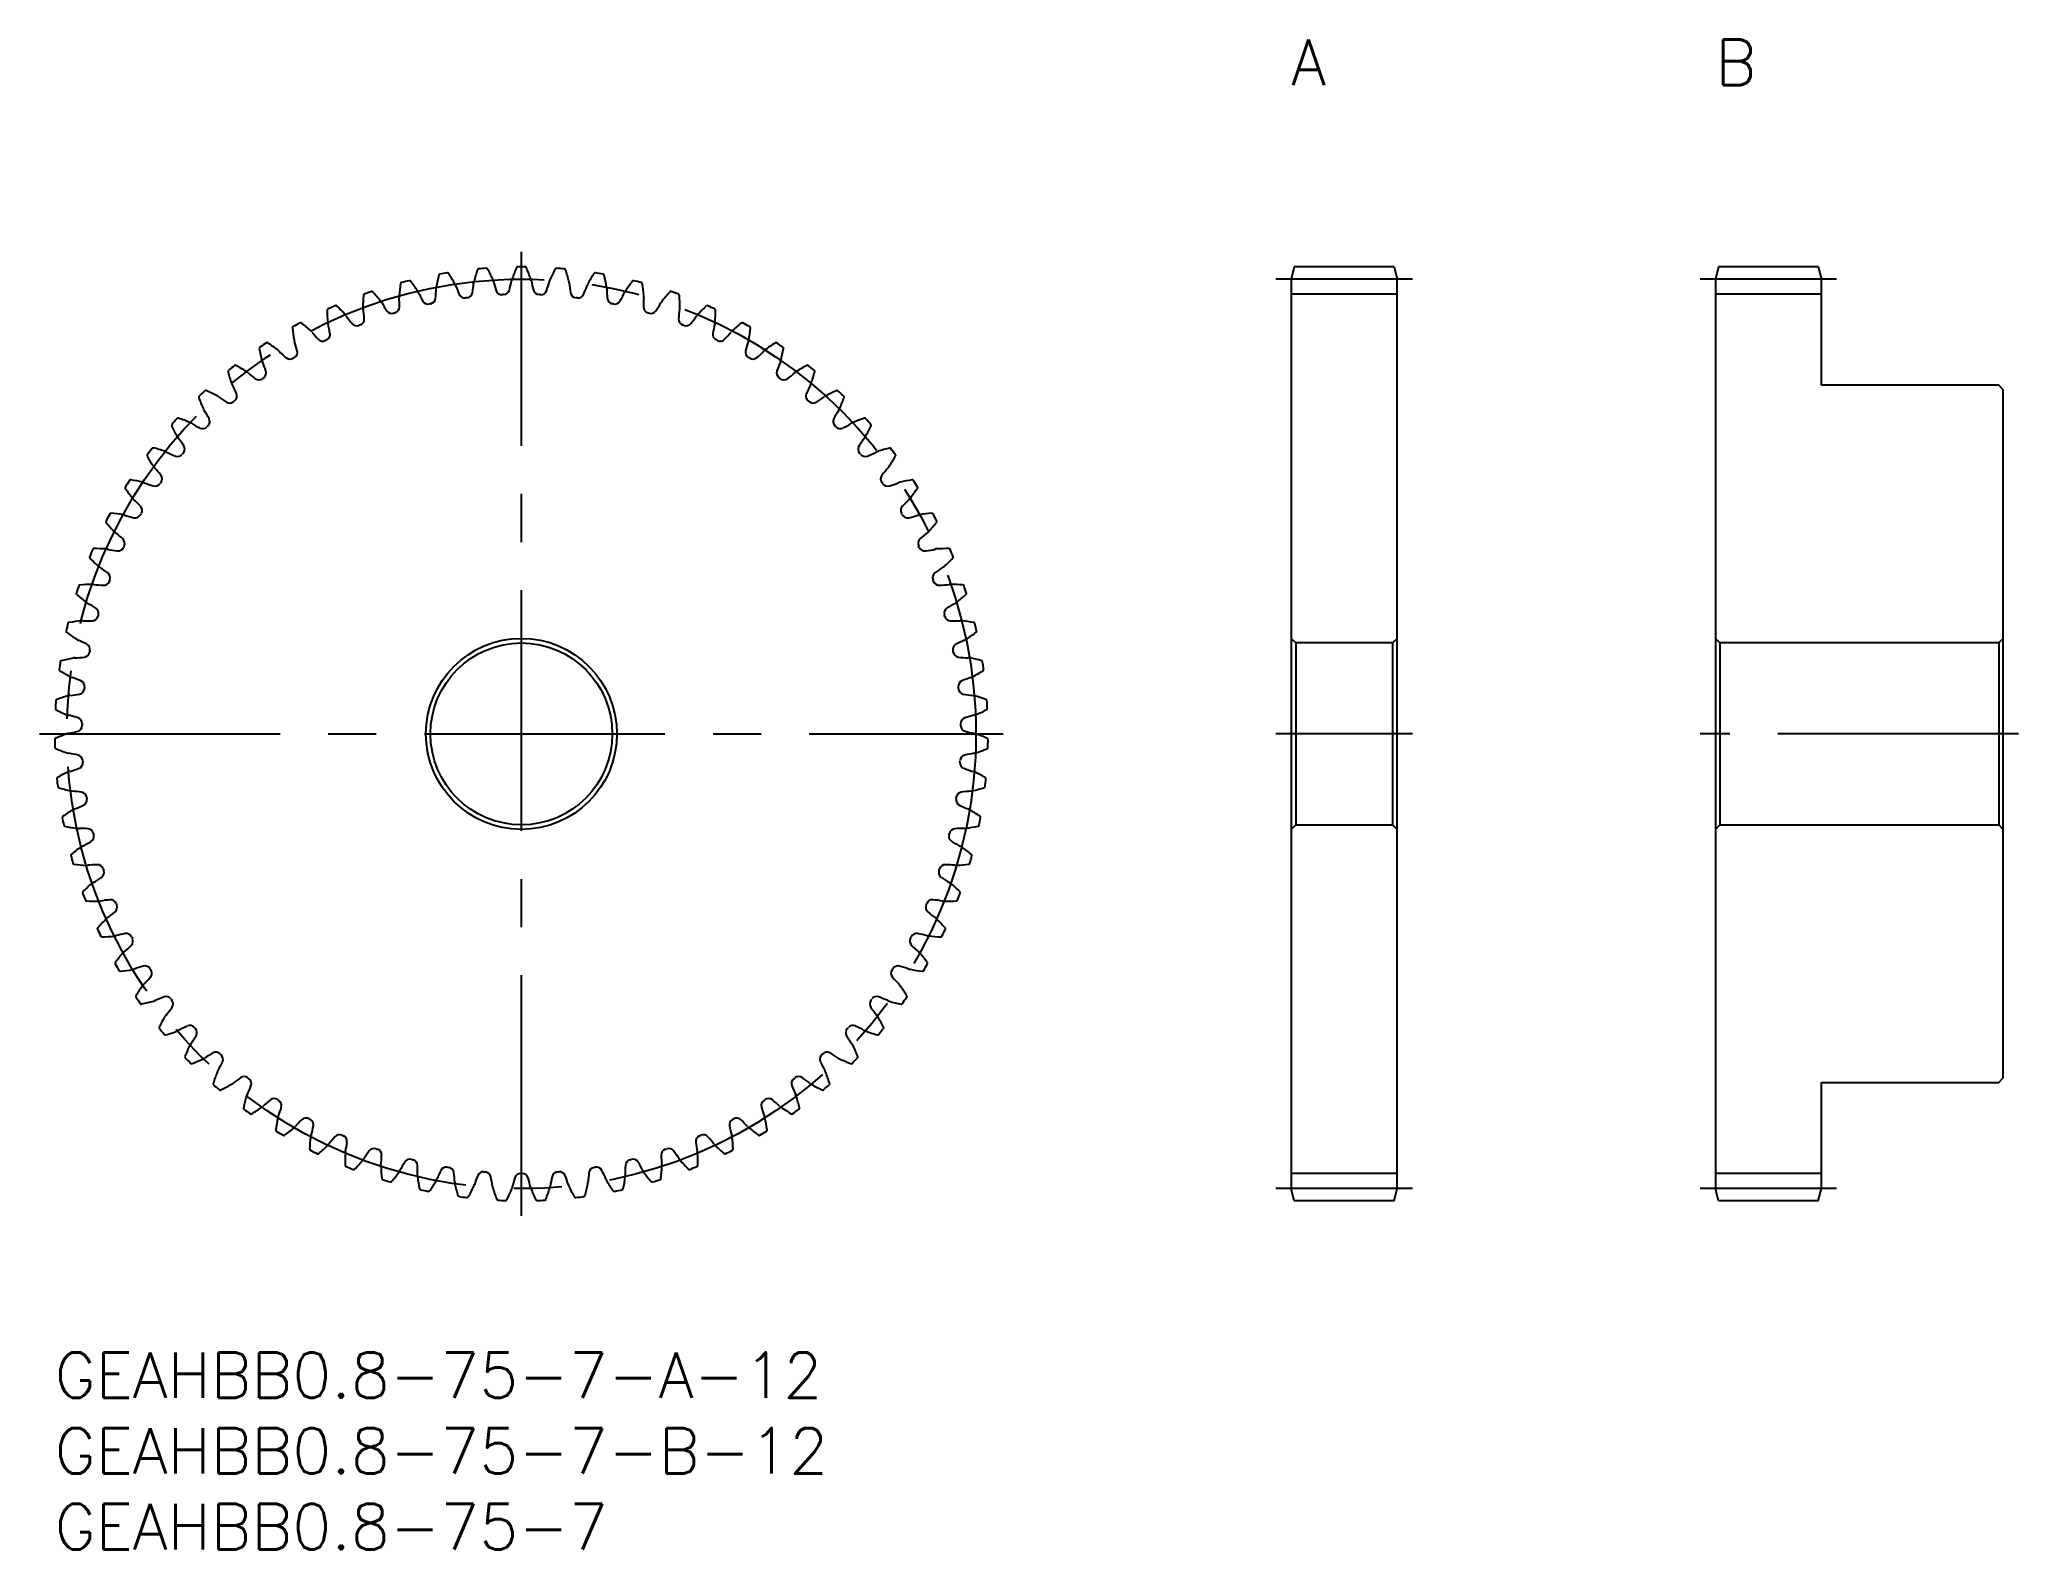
# Model space of a CAD drawing. Extents: x -1 to 130, y -13 to 87.
import ezdxf

# ---------------------------------------------------------------- set-up
doc = ezdxf.new("R2010")
doc.units = 0
doc.header["$LTSCALE"] = 0.5
doc.linetypes.add('CENTER', pattern=[50.8, 31.75, -6.35, 6.35, -6.35])
for name, color, linetype in [('MSM_CENTER', 1, 'CENTER'), ('MSM_CONTINUOUS', 7, 'CONTINUOUS'), ('MSM_PART_NUMBER', 7, 'CONTINUOUS')]:
    doc.layers.add(name, color=color, linetype=linetype)
doc.styles.get("Standard").update_dxf_attribs({"font": 'txt.shx', "height": 3, "bigfont": 'bigfont.shx'})

# ---------------------------------------------------------------- blocks, each defined once
blk = doc.blocks.new('*U2')
at = {"layer": 'MSM_PART_NUMBER'}
blk.add_text('GEAHBB0.8-75-7-A-12', height=3, dxfattribs=at).set_placement((0, -3))
blk = doc.blocks.new('*U3')
at = {"layer": 'MSM_PART_NUMBER'}
blk.add_text('GEAHBB0.8-75-7-B-12', height=3, dxfattribs=at).set_placement((0, -8))
blk = doc.blocks.new('*U4')
at = {"layer": 'MSM_PART_NUMBER'}
blk.add_text('GEAHBB0.8-75-7', height=3, dxfattribs=at).set_placement((0, -13))
blk = doc.blocks.new('*U5')
at = {"layer": 'MSM_PART_NUMBER'}
blk.add_text('A', height=3, dxfattribs=at).set_placement((81.6, 83.6))
blk = doc.blocks.new('*U6')
at = {"layer": 'MSM_PART_NUMBER'}
blk.add_text('B', height=3, dxfattribs=at).set_placement((109.6, 83.6))

msp = doc.modelspace()

# ---------------------------------------------------------------- linework, layer by layer
at = {"layer": 'MSM_CENTER'}
for p, q in [((30.8, 9), (30.8, 72.6)), ((89.6, 70.8), (80.6, 70.8)), ((117.6, 70.8), (108.6, 70.8)), ((-1, 40.8), (62.6, 40.8)), ((89.6, 40.8), (80.6, 40.8)), ((129.6, 40.8), (108.6, 40.8)), ((89.6, 10.8), (80.6, 10.8)), ((117.6, 10.8), (108.6, 10.8))]:
    msp.add_line(p, q, dxfattribs=at)
msp.add_circle((30.8, 40.8), 30, dxfattribs=at)
at = {"layer": 'MSM_CONTINUOUS'}
for p, q in [((81.81, 71.6), (81.6, 70.8)), ((81.6, 70.8), (81.6, 10.8)), ((88.39, 71.6), (81.81, 71.6)), ((88.39, 71.6), (88.6, 70.8)), ((88.6, 10.8), (88.6, 70.8)), ((109.81, 71.6), (109.6, 70.8)), ((109.6, 70.8), (109.6, 10.8)), ((116.39, 71.6), (109.81, 71.6)), ((116.39, 71.6), (116.6, 70.8)), ((116.6, 63.8), (116.6, 70.8)), ((88.6, 69.8), (81.6, 69.8)), ((116.6, 69.8), (109.6, 69.8)), ((128.3, 63.8), (116.6, 63.8)), ((128.6, 63.5), (128.3, 63.8)), ((128.6, 18.1), (128.6, 63.5)), ((81.6, 47.1), (81.9, 46.8)), ((88.3, 46.8), (88.6, 47.1)), ((109.6, 47.1), (109.9, 46.8)), ((128.3, 46.8), (128.6, 47.1)), ((81.9, 46.8), (81.9, 34.8)), ((88.3, 46.8), (81.9, 46.8)), ((88.3, 46.8), (88.3, 34.8)), ((109.9, 46.8), (109.9, 34.8)), ((128.3, 46.8), (109.9, 46.8)), ((128.3, 46.8), (128.3, 34.8)), ((81.9, 34.8), (81.6, 34.5)), ((81.9, 34.8), (88.3, 34.8)), ((88.6, 34.5), (88.3, 34.8)), ((109.9, 34.8), (109.6, 34.5)), ((109.9, 34.8), (128.3, 34.8)), ((128.6, 34.5), (128.3, 34.8)), ((116.6, 10.8), (116.6, 17.8)), ((116.6, 17.8), (128.3, 17.8)), ((128.3, 17.8), (128.6, 18.1)), ((88.6, 11.8), (81.6, 11.8)), ((116.6, 11.8), (109.6, 11.8)), ((81.81, 10), (81.6, 10.8)), ((88.39, 10), (88.6, 10.8)), ((109.81, 10), (109.6, 10.8)), ((116.39, 10), (116.6, 10.8)), ((88.39, 10), (81.81, 10)), ((116.39, 10), (109.81, 10))]:
    msp.add_line(p, q, dxfattribs=at)
for radius in [6.3, 6]:
    msp.add_circle((30.8, 40.8), radius, dxfattribs=at)
for centre, radius, start, end in [((22.91, 70.49), 0.08, 104.8847, 170.6285), ((30.8, 40.8), 30.8, 103.9153, 104.8847), ((23.41, 70.62), 0.08, 38.1716, 103.9154), ((16.1, 64.87), 9.38, 33.2, 38.1715), ((34.43, 68.77), 9.37, 165.8285, 170.8), ((25.42, 71.05), 0.08, 100.0847, 165.8285), ((30.8, 40.8), 30.8, 99.1153, 100.0847), ((25.93, 71.13), 0.08, 33.3714, 99.1154), ((18.17, 66.02), 9.37, 28.4, 33.3715), ((20.18, 71.23), 7.5, 349.8239, 354.6947), ((28.31, 70.48), 0.664, 166, 174.7635), ((36.76, 68.37), 9.37, 161.0285, 166), ((27.97, 71.39), 0.08, 95.2847, 161.0285), ((30.8, 40.8), 30.8, 94.3153, 95.2847), ((28.49, 71.43), 0.08, 28.5716, 94.3154), ((20.33, 66.99), 9.38, 23.6, 28.5715), ((28.31, 70.48), 0.664, 14.8365, 23.6), ((36.2, 72.57), 7.5, 194.9053, 199.7761), ((22.76, 72.01), 7.5, 345.0239, 349.8947), ((30.8, 70.58), 0.664, 161.2, 169.9635), ((39.05, 67.77), 9.37, 156.2285, 161.2), ((30.54, 71.52), 0.08, 90.4847, 156.2285), ((30.8, 40.8), 30.8, 89.5153, 90.4847), ((31.06, 71.52), 0.08, 23.7716, 89.5153), ((22.55, 67.77), 9.37, 18.8, 23.7715), ((30.8, 70.58), 0.664, 10.0365, 18.8), ((38.84, 72.01), 7.5, 190.1053, 194.9761), ((25.4, 72.57), 7.5, 340.2239, 345.0947), ((33.29, 70.48), 0.664, 156.4, 165.1635), ((41.27, 66.99), 9.37, 151.4285, 156.4), ((33.11, 71.43), 0.08, 85.6847, 151.4285), ((30.8, 40.8), 30.8, 84.7153, 85.6847), ((33.63, 71.39), 0.08, 18.9714, 84.7154), ((24.84, 68.37), 9.38, 14, 18.9715), ((33.29, 70.48), 0.664, 5.2365, 14), ((41.42, 71.23), 7.5, 185.3053, 190.1761), ((43.43, 66.02), 9.38, 146.6285, 151.6), ((35.67, 71.13), 0.08, 80.8847, 146.6285), ((30.8, 40.8), 30.8, 79.9153, 80.8847), ((36.18, 71.05), 0.08, 14.1714, 79.9154), ((27.17, 68.77), 9.37, 9.2, 14.1715), ((45.5, 64.87), 9.37, 141.8285, 146.8), ((38.19, 70.62), 0.08, 76.0847, 141.8285), ((30.8, 40.8), 30.8, 75.1153, 76.0847), ((38.69, 70.49), 0.08, 9.3715, 75.1154), ((29.72, 68.98), 9.38, 175.4285, 180.4), ((20.45, 69.72), 0.08, 109.6847, 175.4285), ((30.8, 40.8), 30.8, 108.7153, 109.6847), ((20.94, 69.9), 0.08, 42.9716, 108.7153), ((14.14, 63.56), 9.37, 38, 42.9715), ((21.01, 68.92), 0.664, 29.2365, 38), ((28.13, 72.92), 7.5, 209.3053, 214.1761), ((32.08, 68.98), 9.38, 170.6285, 175.6), ((23.39, 69.64), 0.664, 175.6, 184.3635), ((15.25, 69.03), 7.5, 359.4239, 4.2947), ((23.39, 69.64), 0.664, 24.4365, 33.2), ((30.82, 73.03), 7.5, 204.5053, 209.3761), ((24.64, 69.55), 0.4, 209.3761, 282.103), ((24.74, 69.57), 0.4, 281.897, 354.6239), ((17.67, 70.23), 7.5, 354.6239, 359.4947), ((25.83, 70.16), 0.664, 170.8, 179.5635), ((25.83, 70.16), 0.664, 19.6365, 28.4), ((33.52, 72.91), 7.5, 199.7053, 204.5761), ((27.06, 69.96), 0.4, 204.5761, 277.303), ((30.8, 40.8), 29, 97.097, 97.303), ((27.17, 69.97), 0.4, 277.097, 349.8239), ((29.52, 70.17), 0.4, 199.7761, 272.503), ((30.8, 40.8), 29, 92.297, 92.503), ((29.62, 70.18), 0.4, 272.297, 345.0239), ((31.98, 70.18), 0.4, 194.9761, 267.7029), ((30.8, 40.8), 29, 87.497, 87.703), ((32.08, 70.17), 0.4, 267.497, 340.2239), ((34.43, 69.97), 0.4, 190.1761, 262.903), ((30.8, 40.8), 29, 82.697, 82.903), ((34.54, 69.96), 0.4, 262.697, 335.4239), ((28.08, 72.91), 7.5, 335.4239, 340.2947), ((35.77, 70.16), 0.664, 151.6, 160.3635), ((35.77, 70.16), 0.664, 0.4365, 9.2), ((43.93, 70.23), 7.5, 180.5053, 185.3761), ((36.86, 69.57), 0.4, 185.3761, 258.103), ((36.96, 69.55), 0.4, 257.897, 330.6239), ((30.78, 73.03), 7.5, 330.6239, 335.4947), ((38.21, 69.64), 0.664, 146.8, 155.5635), ((29.52, 68.98), 9.38, 4.4, 9.3715), ((46.35, 69.03), 7.5, 175.7053, 180.5761), ((38.21, 69.64), 0.664, 355.6365, 4.4), ((33.47, 72.92), 7.5, 325.8239, 330.6947), ((40.59, 68.92), 0.664, 142, 150.7635), ((47.46, 63.56), 9.37, 137.0285, 142), ((40.66, 69.9), 0.08, 71.2847, 137.0285), ((30.8, 40.8), 30.8, 70.3153, 71.2847), ((41.15, 69.72), 0.08, 4.5714, 70.3154), ((31.88, 68.98), 9.38, 359.6, 4.5715), ((30.8, 40.8), 30.8, 118.3153, 119.2847), ((16.23, 67.84), 0.08, 52.5715, 118.3153), ((18.07, 68.76), 0.08, 114.4847, 180.2285), ((27.36, 68.79), 9.38, 180.2285, 185.2), ((30.8, 40.8), 30.8, 113.5153, 114.4847), ((18.69, 68), 0.664, 185.2, 193.9635), ((18.54, 68.97), 0.08, 47.7715, 113.5153), ((12.3, 62.09), 9.38, 42.8, 47.7715), ((18.69, 68), 0.664, 34.0365, 42.8), ((25.45, 72.58), 7.5, 214.1053, 218.9761), ((20.03, 68.15), 0.4, 291.497, 4.2239), ((21.01, 68.92), 0.664, 180.4, 189.1635), ((12.95, 67.63), 7.5, 4.2239, 9.0947), ((22.25, 68.93), 0.4, 214.1761, 286.903), ((30.8, 40.8), 29, 106.697, 106.903), ((22.35, 68.96), 0.4, 286.697, 359.4239), ((30.8, 40.8), 29, 101.897, 102.103), ((30.8, 40.8), 29, 77.897, 78.103), ((39.25, 68.96), 0.4, 180.5761, 253.303), ((30.8, 40.8), 29, 73.097, 73.303), ((39.35, 68.93), 0.4, 253.097, 325.8239), ((48.65, 67.63), 7.5, 170.9053, 175.7761), ((41.57, 68.15), 0.4, 175.7761, 248.5029), ((40.59, 68.92), 0.664, 350.8365, 359.6), ((36.15, 72.58), 7.5, 321.0239, 325.8947), ((42.91, 68), 0.664, 137.2, 145.9635), ((49.3, 62.09), 9.37, 132.2285, 137.2), ((43.06, 68.97), 0.08, 66.4847, 132.2285), ((30.8, 40.8), 30.8, 65.5153, 66.4847), ((42.91, 68), 0.664, 346.0365, 354.8), ((43.53, 68.76), 0.08, 359.7714, 65.5154), ((34.24, 68.79), 9.38, 354.8, 359.7715), ((45.37, 67.84), 0.08, 61.6847, 127.4285), ((30.8, 40.8), 30.8, 60.7153, 61.6847), ((14.02, 66.53), 0.08, 57.3716, 123.1153), ((15.77, 67.59), 0.08, 119.2847, 185.0285), ((25.03, 68.41), 9.37, 185.0285, 190), ((16.45, 66.9), 0.664, 190, 198.7635), ((8.72, 64.28), 7.5, 13.8239, 18.6947), ((10.58, 60.46), 9.38, 47.6, 52.5715), ((16.45, 66.9), 0.664, 38.8365, 47.6), ((22.81, 72.02), 7.5, 218.9053, 223.7761), ((17.68, 67.11), 0.4, 223.7761, 296.503), ((30.8, 40.8), 29, 116.297, 116.503), ((17.78, 67.16), 0.4, 296.297, 9.0239), ((10.76, 66.04), 7.5, 9.0239, 13.8947), ((19.93, 68.12), 0.4, 218.9761, 291.703), ((30.8, 40.8), 29, 111.497, 111.703), ((30.8, 40.8), 29, 68.297, 68.503), ((41.67, 68.12), 0.4, 248.297, 321.0239), ((43.82, 67.16), 0.4, 170.9761, 243.703), ((50.84, 66.04), 7.5, 166.1053, 170.9761), ((30.8, 40.8), 29, 63.497, 63.703), ((43.92, 67.11), 0.4, 243.497, 316.2239), ((38.79, 72.02), 7.5, 316.2239, 321.0947), ((45.15, 66.9), 0.664, 132.4, 141.1635), ((51.02, 60.46), 9.37, 127.4285, 132.4), ((52.88, 64.28), 7.5, 161.3053, 166.1761), ((45.15, 66.9), 0.664, 341.2365, 350), ((36.57, 68.41), 9.38, 350, 354.9715), ((45.83, 67.59), 0.08, 354.9714, 60.7154), ((47.58, 66.53), 0.08, 56.8847, 122.6285), ((13.58, 66.24), 0.08, 124.0847, 189.8285), ((22.74, 67.83), 9.38, 189.8285, 194.8), ((30.8, 40.8), 30.8, 123.1153, 124.0847), ((14.32, 65.6), 0.664, 194.8, 203.5635), ((6.83, 62.35), 7.5, 18.6239, 23.4947), ((9.01, 58.7), 9.37, 52.4, 57.3715), ((14.32, 65.6), 0.664, 43.6365, 52.4), ((20.22, 71.24), 7.5, 223.7053, 228.5761), ((15.52, 65.92), 0.4, 228.5761, 301.303), ((30.8, 40.8), 29, 121.097, 121.303), ((15.62, 65.98), 0.4, 301.097, 13.8239), ((45.98, 65.98), 0.4, 166.1761, 238.903), ((30.8, 40.8), 29, 58.697, 58.903), ((46.08, 65.92), 0.4, 238.697, 311.4239), ((41.38, 71.24), 7.5, 311.4239, 316.2947), ((47.28, 65.6), 0.664, 127.6, 136.3635), ((52.59, 58.7), 9.37, 122.6285, 127.6), ((30.8, 40.8), 30.8, 55.9153, 56.8847), ((54.77, 62.35), 7.5, 156.5053, 161.3761), ((47.28, 65.6), 0.664, 336.4365, 345.2), ((38.86, 67.83), 9.37, 345.2, 350.1715), ((48.02, 66.24), 0.08, 350.1714, 55.9154), ((11.52, 64.71), 0.08, 128.8847, 194.6285), ((20.51, 67.06), 9.38, 194.6285, 199.6), ((30.8, 40.8), 30.8, 127.9153, 128.8847), ((11.92, 65.04), 0.08, 62.1716, 127.9153), ((7.58, 56.82), 9.37, 57.2, 62.1715), ((12.3, 64.14), 0.664, 48.4365, 57.2), ((17.71, 70.25), 7.5, 228.5053, 233.3761), ((13.48, 64.55), 0.4, 233.3761, 306.103), ((30.8, 40.8), 29, 125.897, 126.103), ((13.56, 64.62), 0.4, 305.897, 18.6239), ((48.04, 64.62), 0.4, 161.3761, 234.103), ((30.8, 40.8), 29, 53.897, 54.103), ((48.12, 64.55), 0.4, 233.897, 306.6239), ((43.89, 70.25), 7.5, 306.6239, 311.4947), ((49.3, 64.14), 0.664, 122.8, 131.5635), ((54.02, 56.82), 9.37, 117.8285, 122.8), ((49.68, 65.04), 0.08, 52.0847, 117.8285), ((30.8, 40.8), 30.8, 51.1153, 52.0847), ((41.09, 67.06), 9.37, 340.4, 345.3715), ((50.08, 64.71), 0.08, 345.3714, 51.1154), ((9.58, 63.02), 0.08, 133.6847, 199.4285), ((18.35, 66.11), 9.38, 199.4285, 204.4), ((30.8, 40.8), 30.8, 132.7153, 133.6847), ((9.96, 63.37), 0.08, 66.9716, 132.7153), ((6.32, 54.82), 9.38, 62, 66.9715), ((10.41, 62.51), 0.664, 53.2365, 62), ((15.29, 69.05), 7.5, 233.3053, 238.1761), ((11.55, 63.02), 0.4, 238.1761, 310.903), ((12.3, 64.14), 0.664, 199.6, 208.3635), ((5.11, 60.27), 7.5, 23.4239, 28.2947), ((30.8, 40.8), 29, 130.697, 130.903), ((11.63, 63.09), 0.4, 310.697, 23.4239), ((49.97, 63.09), 0.4, 156.5761, 229.303), ((56.49, 60.27), 7.5, 151.7053, 156.5761), ((30.8, 40.8), 29, 49.097, 49.303), ((50.05, 63.02), 0.4, 229.097, 301.8239), ((49.3, 64.14), 0.664, 331.6365, 340.4), ((46.31, 69.05), 7.5, 301.8239, 306.6947), ((51.19, 62.51), 0.664, 118, 126.7635), ((55.28, 54.82), 9.37, 113.0285, 118), ((51.64, 63.37), 0.08, 47.2847, 113.0285), ((30.8, 40.8), 30.8, 46.3153, 47.2847), ((43.25, 66.11), 9.38, 335.6, 340.5715), ((52.02, 63.02), 0.08, 340.5715, 46.3154), ((30.8, 40.8), 30.8, 137.5153, 138.4847), ((8.15, 61.55), 0.08, 71.7715, 137.5153), ((5.24, 52.72), 9.37, 66.8, 71.7715), ((10.41, 62.51), 0.664, 204.4, 213.1635), ((3.58, 58.05), 7.5, 28.2239, 33.0947), ((9.83, 61.41), 0.4, 315.497, 28.2239), ((51.77, 61.41), 0.4, 151.7761, 224.5029), ((58.02, 58.05), 7.5, 146.9053, 151.7761), ((51.19, 62.51), 0.664, 326.8365, 335.6), ((56.36, 52.72), 9.37, 108.2285, 113.2), ((53.45, 61.55), 0.08, 42.4847, 108.2285), ((30.8, 40.8), 30.8, 41.5153, 42.4847), ((7.8, 61.16), 0.08, 138.4847, 204.2285), ((16.27, 64.98), 9.38, 204.2285, 209.2), ((8.67, 60.73), 0.664, 209.2, 217.9635), ((2.23, 55.71), 7.5, 33.0239, 37.8947), ((8.67, 60.73), 0.664, 58.0365, 66.8), ((12.98, 67.66), 7.5, 238.1053, 242.9761), ((9.76, 61.33), 0.4, 242.9761, 315.703), ((30.8, 40.8), 29, 135.497, 135.703), ((30.8, 40.8), 29, 44.297, 44.503), ((51.84, 61.33), 0.4, 224.297, 297.0239), ((48.62, 67.66), 7.5, 297.0239, 301.8947), ((52.93, 60.73), 0.664, 113.2, 121.9635), ((59.37, 55.71), 7.5, 142.1053, 146.9761), ((52.93, 60.73), 0.664, 322.0365, 330.8), ((45.33, 64.98), 9.37, 330.8, 335.7715), ((53.8, 61.16), 0.08, 335.7715, 41.5154), ((6.17, 59.17), 0.08, 143.2847, 209.0285), ((14.3, 63.68), 9.38, 209.0285, 214), ((30.8, 40.8), 30.8, 142.3153, 143.2847), ((6.49, 59.58), 0.08, 76.5716, 142.3153), ((4.33, 50.54), 9.38, 71.6, 76.5715), ((7.08, 58.8), 0.664, 62.8365, 71.6), ((10.8, 66.07), 7.5, 242.9053, 247.7761), ((8.11, 59.5), 0.4, 247.7761, 320.503), ((30.8, 40.8), 29, 140.297, 140.503), ((8.18, 59.58), 0.4, 320.297, 33.0239), ((53.42, 59.58), 0.4, 146.9761, 219.7029), ((30.8, 40.8), 29, 39.497, 39.703), ((53.49, 59.5), 0.4, 219.497, 292.2239), ((50.8, 66.07), 7.5, 292.2239, 297.0947), ((54.52, 58.8), 0.664, 108.4, 117.1635), ((57.27, 50.54), 9.37, 103.4285, 108.4), ((47.3, 63.68), 9.37, 326, 330.9715), ((55.11, 59.58), 0.08, 37.6847, 103.4285), ((30.8, 40.8), 30.8, 36.7153, 37.6847), ((55.43, 59.17), 0.08, 330.9714, 36.7154), ((30.8, 40.8), 30.8, 147.1153, 148.0847), ((5, 57.48), 0.08, 81.3716, 147.1153), ((3.61, 48.29), 9.37, 76.4, 81.3715), ((7.08, 58.8), 0.664, 214, 222.7635), ((1.08, 53.27), 7.5, 37.8239, 42.6947), ((6.69, 57.62), 0.4, 325.097, 37.8239), ((54.91, 57.62), 0.4, 142.1761, 214.903), ((60.52, 53.27), 7.5, 137.3053, 142.1761), ((54.52, 58.8), 0.664, 317.2365, 326), ((57.99, 48.29), 9.37, 98.6285, 103.6), ((56.6, 57.48), 0.08, 32.8847, 98.6285), ((30.8, 40.8), 30.8, 31.9153, 32.8847), ((4.72, 57.04), 0.08, 148.0847, 213.8285), ((12.45, 62.22), 9.38, 213.8285, 218.8), ((5.66, 56.76), 0.664, 218.8, 227.5635), ((0.14, 50.74), 7.5, 42.6239, 47.4947), ((5.66, 56.76), 0.664, 67.6365, 76.4), ((8.75, 64.31), 7.5, 247.7053, 252.5761), ((6.63, 57.54), 0.4, 252.5761, 325.303), ((30.8, 40.8), 29, 145.097, 145.303), ((30.8, 40.8), 29, 34.697, 34.903), ((54.97, 57.54), 0.4, 214.697, 287.4239), ((52.85, 64.31), 7.5, 287.4239, 292.2947), ((55.94, 56.76), 0.664, 103.6, 112.3635), ((61.46, 50.74), 7.5, 132.5053, 137.3761), ((55.94, 56.76), 0.664, 312.4365, 321.2), ((49.15, 62.22), 9.37, 321.2, 326.1715), ((56.88, 57.04), 0.08, 326.1714, 31.9154), ((30.8, 40.8), 30.8, 151.9153, 152.8847), ((3.7, 55.26), 0.08, 86.1715, 151.9153), ((3.08, 45.99), 9.38, 81.2, 86.1715), ((4.41, 54.6), 0.664, 72.4365, 81.2), ((6.86, 62.38), 7.5, 252.5053, 257.3761), ((5.31, 55.45), 0.4, 257.3761, 330.103), ((5.37, 55.55), 0.4, 329.897, 42.6239), ((30.8, 40.8), 29, 149.897, 150.103), ((56.23, 55.55), 0.4, 137.3761, 210.1029), ((30.8, 40.8), 29, 29.897, 30.103), ((56.29, 55.45), 0.4, 209.897, 282.6239), ((54.74, 62.38), 7.5, 282.6239, 287.4947), ((57.19, 54.6), 0.664, 98.8, 107.5635), ((58.52, 45.99), 9.38, 93.8285, 98.8), ((57.9, 55.26), 0.08, 28.0847, 93.8285), ((30.8, 40.8), 30.8, 27.1153, 28.0847), ((3.46, 54.8), 0.08, 152.8847, 218.6285), ((10.72, 60.6), 9.38, 218.6285, 223.6), ((4.41, 54.6), 0.664, 223.6, 232.3635), ((-0.58, 48.14), 7.5, 47.4239, 52.2947), ((4.22, 53.37), 0.4, 334.697, 47.4239), ((57.38, 53.37), 0.4, 132.5761, 205.303), ((62.18, 48.14), 7.5, 127.7053, 132.5761), ((57.19, 54.6), 0.664, 307.6365, 316.4), ((50.88, 60.6), 9.37, 316.4, 321.3715), ((58.14, 54.8), 0.08, 321.3714, 27.1154), ((2.38, 52.46), 0.08, 157.6847, 223.4285), ((30.8, 40.8), 30.8, 156.7153, 157.6847), ((9.13, 58.85), 9.38, 223.4285, 228.4), ((2.58, 52.94), 0.08, 90.9716, 156.7153), ((2.74, 43.65), 9.37, 86, 90.9715), ((3.35, 52.34), 0.664, 77.2365, 86), ((5.14, 60.3), 7.5, 257.3053, 262.1761), ((4.18, 53.27), 0.4, 262.1761, 334.903), ((30.8, 40.8), 29, 154.697, 154.903), ((30.8, 40.8), 29, 25.097, 25.303), ((57.42, 53.27), 0.4, 205.097, 277.8239), ((56.46, 60.3), 7.5, 277.8239, 282.6947), ((58.25, 52.34), 0.664, 94, 102.7635), ((58.86, 43.65), 9.37, 89.0285, 94), ((52.47, 58.85), 9.38, 311.6, 316.5715), ((59.02, 52.94), 0.08, 23.2847, 89.0285), ((30.8, 40.8), 30.8, 22.3153, 23.2847), ((59.22, 52.46), 0.08, 316.5715, 22.3153), ((3.35, 52.34), 0.664, 228.4, 237.1635), ((-1.09, 45.49), 7.5, 52.2239, 57.0947), ((3.26, 51.1), 0.4, 339.497, 52.2239), ((30.8, 40.8), 29, 159.497, 159.703), ((58.34, 51.1), 0.4, 127.7761, 200.503), ((30.8, 40.8), 29, 20.297, 20.503), ((62.69, 45.49), 7.5, 122.9053, 127.7761), ((58.25, 52.34), 0.664, 302.8365, 311.6), ((1.5, 50.05), 0.08, 162.4847, 228.2285), ((30.8, 40.8), 30.8, 161.5153, 162.4847), ((7.7, 56.98), 9.37, 228.2285, 233.2), ((1.66, 50.54), 0.08, 95.7715, 161.5153), ((2.6, 41.29), 9.37, 90.8, 95.7715), ((2.48, 50), 0.664, 82.0365, 90.8), ((3.6, 58.09), 7.5, 262.1053, 266.9761), ((3.23, 51), 0.4, 266.9761, 339.7031), ((58.37, 51), 0.4, 200.297, 273.0239), ((58, 58.09), 7.5, 273.0239, 277.8947), ((59.12, 50), 0.664, 89.2, 97.9635), ((59, 41.29), 9.38, 84.2285, 89.2), ((53.9, 56.98), 9.37, 306.8, 311.7715), ((59.94, 50.54), 0.08, 18.4847, 84.2285), ((30.8, 40.8), 30.8, 17.5153, 18.4847), ((60.1, 50.05), 0.08, 311.7714, 17.5153), ((2.48, 50), 0.664, 233.2, 241.9635), ((-1.37, 42.8), 7.5, 57.0239, 61.8947), ((2.47, 48.66), 0.4, 271.7761, 344.5029), ((2.5, 48.76), 0.4, 344.297, 57.0239), ((30.8, 40.8), 29, 164.297, 164.503), ((59.1, 48.76), 0.4, 122.9761, 195.703), ((30.8, 40.8), 29, 15.497, 15.703), ((59.13, 48.66), 0.4, 195.497, 268.2239), ((62.97, 42.8), 7.5, 118.1053, 122.9761), ((59.12, 50), 0.664, 298.0365, 306.8), ((0.83, 47.56), 0.08, 167.2847, 233.0285), ((30.8, 40.8), 30.8, 166.3153, 167.2847), ((6.42, 54.99), 9.37, 233.0285, 238), ((0.95, 48.07), 0.08, 100.5716, 166.3153), ((2.66, 38.93), 9.37, 95.6, 100.5715), ((1.81, 47.6), 0.664, 238, 246.7635), ((1.81, 47.6), 0.664, 86.8365, 95.6), ((2.25, 55.75), 7.5, 266.9053, 271.7761), ((59.35, 55.75), 7.5, 268.2239, 273.0947), ((59.79, 47.6), 0.664, 84.4, 93.1635), ((58.94, 38.93), 9.37, 79.4285, 84.4), ((59.79, 47.6), 0.664, 293.2365, 302), ((55.18, 54.99), 9.37, 302, 306.9715), ((60.65, 48.07), 0.08, 13.6847, 79.4285), ((30.8, 40.8), 30.8, 12.7153, 13.6847), ((60.77, 47.56), 0.08, 306.9715, 12.7153), ((2.91, 36.58), 9.37, 100.4, 105.3715), ((1.34, 45.15), 0.664, 91.6365, 100.4), ((1.1, 53.31), 7.5, 271.7053, 276.5761), ((-1.42, 40.1), 7.5, 61.8239, 66.6947), ((1.91, 46.26), 0.4, 276.5761, 349.303), ((1.93, 46.36), 0.4, 349.097, 61.8239), ((30.8, 40.8), 29, 169.097, 169.303), ((59.67, 46.36), 0.4, 118.1761, 190.903), ((30.8, 40.8), 29, 10.697, 10.903), ((59.69, 46.26), 0.4, 190.697, 263.4239), ((63.02, 40.1), 7.5, 113.3053, 118.1761), ((60.5, 53.31), 7.5, 263.4239, 268.2947), ((60.26, 45.15), 0.664, 79.6, 88.3635), ((58.69, 36.58), 9.38, 74.6285, 79.6), ((30.8, 40.8), 30.8, 171.1153, 172.0847), ((0.37, 45.03), 0.08, 172.0847, 237.8285), ((5.32, 52.9), 9.37, 237.8285, 242.8), ((0.45, 45.54), 0.08, 105.3715, 171.1153), ((1.34, 45.15), 0.664, 242.8, 251.5635), ((-1.25, 37.41), 7.5, 66.6239, 71.4947), ((62.85, 37.41), 7.5, 108.5053, 113.3761), ((60.26, 45.15), 0.664, 288.4365, 297.2), ((56.28, 52.9), 9.37, 297.2, 302.1715), ((61.15, 45.54), 0.08, 8.8847, 74.6285), ((30.8, 40.8), 30.8, 7.9153, 8.8847), ((61.23, 45.03), 0.08, 302.1716, 7.9153), ((3.36, 34.26), 9.38, 105.2, 110.1715), ((1.08, 42.67), 0.664, 96.4365, 105.2), ((0.16, 50.78), 7.5, 276.5053, 281.3761), ((1.56, 43.82), 0.4, 281.3761, 354.103), ((1.57, 43.93), 0.4, 353.897, 66.6239), ((30.8, 40.8), 29, 173.897, 174.103), ((60.03, 43.93), 0.4, 113.3761, 186.103), ((30.8, 40.8), 29, 5.897, 6.103), ((60.04, 43.82), 0.4, 185.897, 258.6239), ((61.44, 50.78), 7.5, 258.6239, 263.4947), ((60.52, 42.67), 0.664, 74.8, 83.5635), ((58.24, 34.26), 9.38, 69.8285, 74.8), ((30.8, 40.8), 30.8, 175.9153, 176.8847), ((0.13, 42.47), 0.08, 176.8847, 242.6285), ((0.16, 42.99), 0.08, 110.1715, 175.9153), ((4.4, 50.72), 9.38, 242.6285, 247.6), ((1.08, 42.67), 0.664, 247.6, 256.3635), ((-0.85, 34.74), 7.5, 71.4239, 76.2947), ((1.41, 41.47), 0.4, 358.697, 71.4239), ((60.19, 41.47), 0.4, 108.5761, 181.303), ((62.45, 34.74), 7.5, 103.7053, 108.5761), ((60.52, 42.67), 0.664, 283.6365, 292.4), ((57.2, 50.72), 9.37, 292.4, 297.3715), ((61.44, 42.99), 0.08, 4.0847, 69.8285), ((61.47, 42.47), 0.08, 297.3715, 3.1153), ((30.8, 40.8), 30.8, 3.1153, 4.0847), ((0.08, 40.42), 0.08, 114.9715, 180.7153), ((4.01, 31.99), 9.38, 110, 114.9715), ((1.03, 40.18), 0.664, 101.2365, 110), ((-0.57, 48.18), 7.5, 281.3053, 286.1761), ((1.41, 41.36), 0.4, 286.1761, 358.9031), ((30.8, 40.8), 29, 178.697, 178.903), ((30.8, 40.8), 29, 1.097, 1.303), ((60.19, 41.36), 0.4, 181.097, 253.8239), ((62.17, 48.18), 7.5, 253.8239, 258.6947), ((60.57, 40.18), 0.664, 70, 78.7635), ((57.59, 31.99), 9.38, 65.0285, 70), ((61.52, 40.42), 0.08, 359.2847, 65.0285), ((30.8, 40.8), 30.8, 180.7153, 181.6847), ((0.09, 39.9), 0.08, 181.6847, 247.4285), ((3.66, 48.48), 9.37, 247.4285, 252.4), ((1.03, 40.18), 0.664, 252.4, 261.1635), ((-0.24, 32.11), 7.5, 76.2239, 81.0947), ((1.45, 39.01), 0.4, 3.497, 76.2239), ((60.15, 39.01), 0.4, 103.7761, 176.503), ((61.84, 32.11), 7.5, 98.9053, 103.7761), ((60.57, 40.18), 0.664, 278.8365, 287.6), ((57.94, 48.48), 9.38, 287.6, 292.5715), ((61.51, 39.9), 0.08, 292.5716, 358.3153), ((30.8, 40.8), 30.8, 358.3153, 359.2847), ((0.22, 37.85), 0.08, 119.7715, 185.5153), ((4.84, 29.78), 9.38, 114.8, 119.7715), ((1.18, 37.69), 0.664, 106.0365, 114.8), ((-1.08, 45.53), 7.5, 286.1053, 290.9761), ((1.46, 38.9), 0.4, 290.9761, 3.7029), ((30.8, 40.8), 29, 183.497, 183.703), ((30.8, 40.8), 29, 356.297, 356.503), ((60.14, 38.9), 0.4, 176.297, 249.0239), ((62.68, 45.53), 7.5, 249.0239, 253.8947), ((60.42, 37.69), 0.664, 65.2, 73.9635), ((56.76, 29.78), 9.38, 60.2285, 65.2), ((61.38, 37.85), 0.08, 354.4847, 60.2285), ((30.8, 40.8), 30.8, 185.5153, 186.4847), ((0.28, 37.33), 0.08, 186.4847, 252.2285), ((3.11, 46.18), 9.37, 252.2285, 257.2), ((1.18, 37.69), 0.664, 257.2, 265.9635), ((0.6, 29.54), 7.5, 81.0239, 85.8947), ((1.71, 36.56), 0.4, 8.297, 81.0239), ((30.8, 40.8), 29, 188.297, 188.503), ((30.8, 40.8), 29, 351.497, 351.703), ((59.89, 36.56), 0.4, 98.9761, 171.703), ((61, 29.54), 7.5, 94.1053, 98.9761), ((60.42, 37.69), 0.664, 274.0365, 282.8), ((58.49, 46.18), 9.37, 282.8, 287.7715), ((61.32, 37.33), 0.08, 287.7716, 353.5153), ((30.8, 40.8), 30.8, 353.5153, 354.4847), ((0.58, 35.3), 0.08, 124.5715, 190.3153), ((30.8, 40.8), 30.8, 190.3153, 191.2847), ((5.85, 27.65), 9.37, 119.6, 124.5715), ((1.55, 35.22), 0.664, 110.8365, 119.6), ((-1.36, 42.85), 7.5, 290.9053, 295.7761), ((1.72, 36.45), 0.4, 295.7761, 8.5031), ((59.88, 36.45), 0.4, 171.497, 244.2239), ((62.96, 42.85), 7.5, 244.2239, 249.0947), ((60.05, 35.22), 0.664, 60.4, 69.1635), ((55.75, 27.65), 9.37, 55.4285, 60.4), ((30.8, 40.8), 30.8, 348.7153, 349.6847), ((61.02, 35.3), 0.08, 349.6847, 55.4285), ((0.67, 34.79), 0.08, 191.2847, 257.0285), ((2.76, 43.85), 9.38, 257.0285, 262), ((1.55, 35.22), 0.664, 262, 270.7635), ((1.65, 27.06), 7.5, 85.8239, 90.6947), ((2.16, 34.14), 0.4, 13.097, 85.8239), ((2.19, 34.04), 0.4, 300.5761, 13.3029), ((30.8, 40.8), 29, 193.097, 193.303), ((59.41, 34.04), 0.4, 166.697, 239.4239), ((30.8, 40.8), 29, 346.697, 346.903), ((59.44, 34.14), 0.4, 94.1761, 166.903), ((59.95, 27.06), 7.5, 89.3053, 94.1761), ((60.05, 35.22), 0.664, 269.2365, 278), ((58.84, 43.85), 9.37, 278, 282.9715), ((60.93, 34.79), 0.08, 282.9716, 348.7153), ((1.14, 32.79), 0.08, 129.3715, 195.1153), ((30.8, 40.8), 30.8, 195.1153, 196.0847), ((7.04, 25.6), 9.38, 124.4, 129.3715), ((2.12, 32.79), 0.664, 115.6365, 124.4), ((-1.42, 40.15), 7.5, 295.7053, 300.5761), ((63.02, 40.15), 7.5, 239.4239, 244.2947), ((59.48, 32.79), 0.664, 55.6, 64.3635), ((54.56, 25.6), 9.37, 50.6285, 55.6), ((30.8, 40.8), 30.8, 343.9153, 344.8847), ((60.46, 32.79), 0.08, 344.8847, 50.6285), ((1.28, 32.29), 0.08, 196.0847, 261.8285), ((2.6, 41.49), 9.38, 261.8285, 266.8), ((2.12, 32.79), 0.664, 266.8, 275.5635), ((2.9, 24.67), 7.5, 90.6239, 95.4947), ((2.82, 31.77), 0.4, 17.897, 90.6239), ((2.86, 31.66), 0.4, 305.3761, 18.103), ((30.8, 40.8), 29, 197.897, 198.103), ((58.74, 31.66), 0.4, 161.897, 234.6239), ((30.8, 40.8), 29, 341.897, 342.103), ((58.78, 31.77), 0.4, 89.3761, 162.103), ((58.7, 24.67), 7.5, 84.5053, 89.3761), ((59.48, 32.79), 0.664, 264.4365, 273.2), ((59, 41.49), 9.37, 273.2, 278.1715), ((60.32, 32.29), 0.08, 278.1715, 343.9153), ((1.92, 30.34), 0.08, 134.1715, 199.9153), ((30.8, 40.8), 30.8, 199.9153, 200.8847), ((8.39, 23.67), 9.38, 129.2, 134.1715), ((2.89, 30.42), 0.664, 120.4365, 129.2), ((-1.26, 37.45), 7.5, 300.5053, 305.3761), ((62.86, 37.45), 7.5, 234.6239, 239.4947), ((58.71, 30.42), 0.664, 50.8, 59.5635), ((53.21, 23.67), 9.38, 45.8285, 50.8), ((30.8, 40.8), 30.8, 339.1153, 340.0847), ((59.68, 30.34), 0.08, 340.0847, 45.8285), ((2.1, 29.85), 0.08, 200.8847, 266.6285), ((2.64, 39.13), 9.37, 266.6285, 271.6), ((2.89, 30.42), 0.664, 271.6, 280.3635), ((4.35, 22.39), 7.5, 95.4239, 100.2947), ((-0.86, 34.78), 7.5, 305.3053, 310.1761), ((3.68, 29.46), 0.4, 22.697, 95.4239), ((3.72, 29.36), 0.4, 310.1761, 22.903), ((30.8, 40.8), 29, 202.697, 202.903), ((57.88, 29.36), 0.4, 157.097, 229.8239), ((30.8, 40.8), 29, 337.097, 337.303), ((57.92, 29.46), 0.4, 84.5761, 157.303), ((62.46, 34.78), 7.5, 229.8239, 234.6947), ((57.25, 22.39), 7.5, 79.7053, 84.5761), ((58.71, 30.42), 0.664, 259.6365, 268.4), ((58.96, 39.13), 9.37, 268.4, 273.3715), ((59.5, 29.85), 0.08, 273.3715, 339.1153), ((2.89, 27.96), 0.08, 138.9715, 204.7153), ((30.8, 40.8), 30.8, 204.7153, 205.6847), ((9.91, 21.85), 9.37, 134, 138.9715), ((3.12, 27.49), 0.08, 205.6847, 271.4285), ((2.88, 36.78), 9.38, 271.4285, 276.4), ((3.85, 28.12), 0.664, 125.2365, 134), ((3.85, 28.12), 0.664, 276.4, 285.1635), ((5.98, 20.24), 7.5, 100.2239, 105.0947), ((4.72, 27.23), 0.4, 27.497, 100.2239), ((56.88, 27.23), 0.4, 79.7761, 152.503), ((55.62, 20.24), 7.5, 74.9053, 79.7761), ((57.75, 28.12), 0.664, 254.8365, 263.6), ((58.72, 36.78), 9.37, 263.6, 268.5715), ((57.75, 28.12), 0.664, 46, 54.7635), ((51.69, 21.85), 9.37, 41.0285, 46), ((58.48, 27.49), 0.08, 268.5716, 334.3153), ((30.8, 40.8), 30.8, 334.3153, 335.2847), ((58.71, 27.96), 0.08, 335.2847, 41.0285), ((11.56, 20.17), 9.38, 138.8, 143.7715), ((5.01, 25.91), 0.664, 130.0365, 138.8), ((-0.25, 32.15), 7.5, 310.1053, 314.9761), ((4.77, 27.13), 0.4, 314.9761, 27.7029), ((30.8, 40.8), 29, 207.497, 207.703), ((56.83, 27.13), 0.4, 152.297, 225.0239), ((30.8, 40.8), 29, 332.297, 332.503), ((61.85, 32.15), 7.5, 225.0239, 229.8947), ((56.59, 25.91), 0.664, 41.2, 49.9635), ((50.04, 20.17), 9.37, 36.2285, 41.2), ((4.07, 25.67), 0.08, 143.7715, 209.5153), ((30.8, 40.8), 30.8, 209.5153, 210.4847), ((4.33, 25.22), 0.08, 210.4847, 276.2285), ((3.32, 34.46), 9.38, 276.2285, 281.2), ((5.01, 25.91), 0.664, 281.2, 289.9635), ((7.79, 18.23), 7.5, 105.0239, 109.8947), ((5.95, 25.09), 0.4, 32.297, 105.0239), ((30.8, 40.8), 29, 212.297, 212.503), ((6.01, 25), 0.4, 319.7761, 32.503), ((55.59, 25), 0.4, 147.497, 220.2239), ((30.8, 40.8), 29, 327.497, 327.703), ((55.65, 25.09), 0.4, 74.9761, 147.703), ((53.81, 18.23), 7.5, 70.1053, 74.9761), ((56.59, 25.91), 0.664, 250.0365, 258.8), ((58.28, 34.46), 9.37, 258.8, 263.7715), ((57.27, 25.22), 0.08, 263.7716, 329.5153), ((30.8, 40.8), 30.8, 329.5153, 330.4847), ((57.53, 25.67), 0.08, 330.4847, 36.2285), ((5.43, 23.48), 0.08, 148.5716, 214.3153), ((13.36, 18.63), 9.38, 143.6, 148.5715), ((6.35, 23.8), 0.664, 134.8365, 143.6), ((0.58, 29.59), 7.5, 314.9053, 319.7761), ((61.02, 29.59), 7.5, 220.2239, 225.0947), ((55.25, 23.8), 0.664, 36.4, 45.1635), ((48.24, 18.63), 9.38, 31.4285, 36.4), ((56.17, 23.48), 0.08, 325.6847, 31.4285), ((30.8, 40.8), 30.8, 214.3153, 215.2847), ((5.72, 23.05), 0.08, 215.2847, 281.0285), ((3.95, 32.18), 9.37, 281.0285, 286), ((6.35, 23.8), 0.664, 286, 294.7635), ((9.76, 16.39), 7.5, 109.8239, 114.6947), ((7.35, 23.07), 0.4, 37.097, 109.8239), ((7.85, 21.82), 0.664, 139.6365, 148.4), ((1.63, 27.1), 7.5, 319.7053, 324.5761), ((30.8, 40.8), 29, 217.097, 217.303), ((7.41, 22.98), 0.4, 324.5761, 37.303), ((54.19, 22.98), 0.4, 142.697, 215.4239), ((59.97, 27.1), 7.5, 215.4239, 220.2947), ((30.8, 40.8), 29, 322.697, 322.903), ((54.25, 23.07), 0.4, 70.1761, 142.903), ((53.75, 21.82), 0.664, 31.6, 40.3635), ((51.84, 16.39), 7.5, 65.3053, 70.1761), ((55.25, 23.8), 0.664, 245.2365, 254), ((57.65, 32.18), 9.38, 254, 258.9715), ((55.88, 23.05), 0.08, 258.9716, 324.7153), ((30.8, 40.8), 30.8, 324.7153, 325.6847), ((15.27, 17.25), 9.38, 148.4, 153.3715), ((6.97, 21.42), 0.08, 153.3716, 219.1153), ((30.8, 40.8), 30.8, 219.1153, 220.0847), ((7.3, 21.02), 0.08, 220.0847, 285.8285), ((4.76, 29.96), 9.38, 285.8285, 290.8), ((7.85, 21.82), 0.664, 290.8, 299.5635), ((11.87, 14.71), 7.5, 114.6239, 119.4947), ((8.92, 21.17), 0.4, 41.897, 114.6239), ((30.8, 40.8), 29, 221.897, 222.103), ((8.99, 21.09), 0.4, 329.3761, 42.1029), ((52.61, 21.09), 0.4, 137.897, 210.6239), ((30.8, 40.8), 29, 317.897, 318.103), ((52.68, 21.17), 0.4, 65.3761, 138.103), ((49.73, 14.71), 7.5, 60.5053, 65.3761), ((53.75, 21.82), 0.664, 240.4365, 249.2), ((56.84, 29.96), 9.37, 249.2, 254.1715), ((54.3, 21.02), 0.08, 254.1715, 319.9153), ((46.33, 17.25), 9.37, 26.6285, 31.6), ((30.8, 40.8), 30.8, 319.9153, 320.8847), ((54.63, 21.42), 0.08, 320.8847, 26.6285), ((17.3, 16.04), 9.38, 153.2, 158.1715), ((9.52, 19.96), 0.664, 144.4365, 153.2), ((2.88, 24.71), 7.5, 324.5053, 329.3761), ((14.12, 13.22), 7.5, 119.4239, 124.2947), ((10.64, 19.4), 0.4, 46.697, 119.4239), ((30.8, 40.8), 29, 226.697, 226.903), ((10.71, 19.33), 0.4, 334.1761, 46.903), ((50.89, 19.33), 0.4, 133.097, 205.8239), ((30.8, 40.8), 29, 313.097, 313.303), ((50.96, 19.4), 0.4, 60.5761, 133.303), ((47.48, 13.22), 7.5, 55.7053, 60.5761), ((58.72, 24.71), 7.5, 210.6239, 215.4947), ((52.08, 19.96), 0.664, 26.8, 35.5635), ((44.3, 16.04), 9.37, 21.8285, 26.8), ((8.67, 19.49), 0.08, 158.1716, 223.9153), ((30.8, 40.8), 30.8, 223.9153, 224.8847), ((9.03, 19.12), 0.08, 224.8847, 290.6285), ((5.76, 27.82), 9.37, 290.6285, 295.6), ((9.52, 19.96), 0.664, 295.6, 304.3635), ((19.42, 14.99), 9.37, 158, 162.9715), ((11.34, 18.26), 0.664, 149.2365, 158), ((4.32, 22.42), 7.5, 329.3053, 334.1761), ((57.28, 22.42), 7.5, 205.8239, 210.6947), ((50.26, 18.26), 0.664, 22, 30.7635), ((42.18, 14.99), 9.37, 17.0285, 22), ((52.08, 19.96), 0.664, 235.6365, 244.4), ((55.84, 27.82), 9.37, 244.4, 249.3715), ((52.57, 19.12), 0.08, 249.3715, 315.1153), ((30.8, 40.8), 30.8, 315.1153, 316.0847), ((52.93, 19.49), 0.08, 316.0847, 21.8285), ((10.53, 17.72), 0.08, 162.9716, 228.7153), ((30.8, 40.8), 30.8, 228.7153, 229.6847), ((10.92, 17.38), 0.08, 229.6847, 295.4285), ((6.93, 25.77), 9.37, 295.4285, 300.4), ((11.34, 18.26), 0.664, 300.4, 309.1635), ((16.49, 11.92), 7.5, 124.2239, 129.0947), ((12.5, 17.79), 0.4, 51.497, 124.2239), ((13.3, 16.71), 0.664, 154.0365, 162.8), ((5.95, 20.27), 7.5, 334.1053, 338.9761), ((30.8, 40.8), 29, 231.497, 231.703), ((12.58, 17.73), 0.4, 338.9761, 51.703), ((49.02, 17.73), 0.4, 128.297, 201.0239), ((55.65, 20.27), 7.5, 201.0239, 205.8947), ((30.8, 40.8), 29, 308.297, 308.503), ((49.1, 17.79), 0.4, 55.7761, 128.503), ((48.3, 16.71), 0.664, 17.2, 25.9635), ((45.11, 11.92), 7.5, 50.9053, 55.7761), ((50.26, 18.26), 0.664, 230.8365, 239.6), ((54.67, 25.77), 9.37, 239.6, 244.5715), ((50.68, 17.38), 0.08, 244.5715, 310.3153), ((30.8, 40.8), 30.8, 310.3153, 311.2847), ((51.07, 17.72), 0.08, 311.2847, 17.0285), ((12.53, 16.1), 0.08, 167.7716, 233.5153), ((21.62, 14.13), 9.38, 162.8, 167.7715), ((30.8, 40.8), 30.8, 233.5153, 234.4847), ((12.95, 15.8), 0.08, 234.4847, 300.2285), ((8.27, 23.83), 9.37, 300.2285, 305.2), ((13.3, 16.71), 0.664, 305.2, 313.9635), ((18.96, 10.83), 7.5, 129.0239, 133.8947), ((14.49, 16.34), 0.4, 56.297, 129.0239), ((30.8, 40.8), 29, 236.297, 236.503), ((7.76, 18.27), 7.5, 338.9053, 343.7761), ((14.57, 16.28), 0.4, 343.7761, 56.5029), ((47.03, 16.28), 0.4, 123.497, 196.2239), ((53.84, 18.27), 7.5, 196.2239, 201.0947), ((30.8, 40.8), 29, 303.497, 303.703), ((47.11, 16.34), 0.4, 50.9761, 123.703), ((42.64, 10.83), 7.5, 46.1053, 50.9761), ((48.3, 16.71), 0.664, 226.0365, 234.8), ((53.33, 23.83), 9.37, 234.8, 239.7715), ((48.65, 15.8), 0.08, 239.7715, 305.5153), ((30.8, 40.8), 30.8, 305.5153, 306.4847), ((39.98, 14.13), 9.38, 12.2285, 17.2), ((49.07, 16.1), 0.08, 306.4847, 12.2285), ((14.66, 14.66), 0.08, 172.5715, 238.3153), ((23.88, 13.46), 9.37, 167.6, 172.5715), ((30.8, 40.8), 30.8, 238.3153, 239.2847), ((15.37, 15.33), 0.664, 158.8365, 167.6), ((9.77, 22), 9.38, 305.0285, 310), ((15.37, 15.33), 0.664, 310, 318.7635), ((21.51, 9.94), 7.5, 133.8239, 138.6947), ((16.59, 15.06), 0.4, 61.097, 133.8239), ((30.8, 40.8), 29, 241.097, 241.303), ((16.68, 15.01), 0.4, 348.5761, 61.3029), ((9.72, 16.42), 7.5, 343.7053, 348.5761), ((44.92, 15.01), 0.4, 118.697, 191.4239), ((51.88, 16.42), 7.5, 191.4239, 196.2947), ((30.8, 40.8), 29, 298.697, 298.903), ((45.01, 15.06), 0.4, 46.1761, 118.903), ((40.09, 9.94), 7.5, 41.3053, 46.1761), ((46.23, 15.33), 0.664, 221.2365, 230), ((51.83, 22), 9.37, 230, 234.9715), ((30.8, 40.8), 30.8, 300.7153, 301.6847), ((46.23, 15.33), 0.664, 12.4, 21.1635), ((37.72, 13.46), 9.37, 7.4285, 12.4), ((46.94, 14.66), 0.08, 301.6847, 7.4285), ((15.11, 14.39), 0.08, 239.2847, 305.0285), ((26.19, 12.97), 9.38, 172.4, 177.3715), ((16.91, 13.4), 0.08, 177.3716, 243.1153), ((30.8, 40.8), 30.8, 243.1153, 244.0847), ((17.56, 14.13), 0.664, 163.6365, 172.4), ((17.37, 13.17), 0.08, 244.0847, 309.8285), ((11.42, 20.31), 9.37, 309.8285, 314.8), ((17.56, 14.13), 0.664, 314.8, 323.5635), ((24.12, 9.27), 7.5, 138.6239, 143.4947), ((18.79, 13.96), 0.4, 65.897, 138.6239), ((30.8, 40.8), 29, 245.897, 246.103), ((18.89, 13.92), 0.4, 353.3761, 66.1029), ((28.54, 12.69), 9.37, 177.2, 182.1715), ((19.84, 13.11), 0.664, 168.4365, 177.2), ((11.84, 14.74), 7.5, 348.5053, 353.3761), ((26.78, 8.82), 7.5, 143.4239, 148.2947), ((21.08, 13.05), 0.4, 70.697, 143.4239), ((30.8, 40.8), 29, 250.697, 250.903), ((21.18, 13.02), 0.4, 358.1761, 70.9029), ((40.42, 13.02), 0.4, 109.097, 181.8239), ((30.8, 40.8), 29, 289.097, 289.303), ((40.52, 13.05), 0.4, 36.5761, 109.303), ((34.82, 8.82), 7.5, 31.7053, 36.5761), ((42.71, 13.92), 0.4, 113.897, 186.6239), ((49.76, 14.74), 7.5, 186.6239, 191.4947), ((41.76, 13.11), 0.664, 2.8, 11.5635), ((33.06, 12.69), 9.38, 357.8285, 2.8), ((30.8, 40.8), 29, 293.897, 294.103), ((42.81, 13.96), 0.4, 41.3761, 114.103), ((37.48, 9.27), 7.5, 36.5053, 41.3761), ((44.04, 14.13), 0.664, 216.4365, 225.2), ((50.18, 20.31), 9.37, 225.2, 230.1715), ((44.23, 13.17), 0.08, 230.1715, 295.9153), ((30.8, 40.8), 30.8, 295.9153, 296.8847), ((44.04, 14.13), 0.664, 7.6, 16.3635), ((35.41, 12.97), 9.37, 2.6285, 7.6), ((44.69, 13.4), 0.08, 296.8847, 2.6285), ((46.49, 14.39), 0.08, 234.9715, 300.7153), ((19.25, 12.33), 0.08, 182.1716, 247.9153), ((30.8, 40.8), 30.8, 247.9153, 248.8847), ((19.73, 12.14), 0.08, 248.8847, 314.6285), ((13.2, 18.76), 9.38, 314.6285, 319.6), ((19.84, 13.11), 0.664, 319.6, 328.3635), ((14.08, 13.24), 7.5, 353.3053, 358.1761), ((22.19, 12.29), 0.664, 173.2365, 182), ((30.9, 12.6), 9.38, 182, 186.9715), ((15.11, 17.36), 9.37, 319.4285, 324.4), ((22.19, 12.29), 0.664, 324.4, 333.1635), ((29.47, 8.6), 7.5, 148.2239, 153.0947), ((23.44, 12.34), 0.4, 75.497, 148.2239), ((30.8, 40.8), 29, 255.497, 255.703), ((23.54, 12.31), 0.4, 2.9761, 75.703), ((16.45, 11.94), 7.5, 358.1053, 2.9761), ((32.17, 8.6), 7.5, 153.0239, 157.8947), ((25.84, 11.82), 0.4, 80.297, 153.0239), ((30.8, 40.8), 29, 260.297, 260.503), ((25.95, 11.8), 0.4, 7.7761, 80.503), ((18.91, 10.84), 7.5, 2.9053, 7.7761), ((28.29, 11.51), 0.4, 85.097, 157.8239), ((30.8, 40.8), 29, 265.097, 265.303), ((28.39, 11.5), 0.4, 12.5761, 85.303), ((30.75, 11.4), 0.4, 89.897, 162.6239), ((30.8, 40.8), 29, 269.897, 270.103), ((30.85, 11.4), 0.4, 17.3761, 90.103), ((33.21, 11.5), 0.4, 94.697, 167.4239), ((30.8, 40.8), 29, 274.697, 274.903), ((33.31, 11.51), 0.4, 22.1761, 94.903), ((42.69, 10.84), 7.5, 172.2239, 177.0947), ((35.65, 11.8), 0.4, 99.497, 172.2239), ((30.8, 40.8), 29, 279.497, 279.703), ((35.76, 11.82), 0.4, 26.9761, 99.7031), ((29.43, 8.6), 7.5, 22.1053, 26.9761), ((45.15, 11.94), 7.5, 177.0239, 181.8947), ((38.06, 12.31), 0.4, 104.297, 177.0239), ((30.8, 40.8), 29, 284.297, 284.503), ((38.16, 12.34), 0.4, 31.7761, 104.5031), ((32.13, 8.6), 7.5, 26.9053, 31.7761), ((39.41, 12.29), 0.664, 206.8365, 215.6), ((46.49, 17.36), 9.38, 215.6, 220.5715), ((30.7, 12.6), 9.38, 353.0285, 358), ((47.52, 13.24), 7.5, 181.8239, 186.6947), ((39.41, 12.29), 0.664, 358, 6.7635), ((41.76, 13.11), 0.664, 211.6365, 220.4), ((48.4, 18.76), 9.37, 220.4, 225.3715), ((41.87, 12.14), 0.08, 225.3716, 291.1153), ((30.8, 40.8), 30.8, 291.1153, 292.0847), ((42.35, 12.33), 0.08, 292.0847, 357.8285), ((21.67, 11.47), 0.08, 186.9715, 252.7153), ((30.8, 40.8), 30.8, 252.7153, 253.6847), ((22.17, 11.32), 0.08, 253.6847, 319.4285), ((24.61, 11.67), 0.664, 178.0365, 186.8), ((33.26, 12.7), 9.38, 186.8, 191.7715), ((24.16, 10.81), 0.08, 191.7715, 257.5153), ((30.8, 40.8), 30.8, 257.5153, 258.4847), ((24.67, 10.7), 0.08, 258.4847, 324.2285), ((17.13, 16.13), 9.38, 324.2285, 329.2), ((24.61, 11.67), 0.664, 329.2, 337.9635), ((27.07, 11.26), 0.664, 182.8365, 191.6), ((35.6, 13.01), 9.38, 191.6, 196.5715), ((19.24, 15.07), 9.38, 329.0285, 334), ((27.07, 11.26), 0.664, 334, 342.7635), ((34.86, 8.83), 7.5, 157.8239, 162.6947), ((21.46, 9.95), 7.5, 7.7053, 12.5761), ((29.55, 11.05), 0.664, 187.6365, 196.4), ((37.91, 13.51), 9.38, 196.4, 201.3715), ((21.43, 14.2), 9.38, 333.8285, 338.8), ((29.55, 11.05), 0.664, 338.8, 347.5635), ((37.52, 9.28), 7.5, 162.6239, 167.4947), ((24.08, 9.28), 7.5, 12.5053, 17.3761), ((32.05, 11.05), 0.664, 192.4365, 201.2), ((40.17, 14.2), 9.38, 201.2, 206.1715), ((23.69, 13.51), 9.37, 338.6285, 343.6), ((32.05, 11.05), 0.664, 343.6, 352.3635), ((40.14, 9.95), 7.5, 167.4239, 172.2947), ((26.74, 8.83), 7.5, 17.3053, 22.1761), ((34.53, 11.26), 0.664, 197.2365, 206), ((42.36, 15.07), 9.38, 206, 210.9715), ((26, 13.01), 9.38, 343.4285, 348.4), ((34.53, 11.26), 0.664, 348.4, 357.1635), ((36.99, 11.67), 0.664, 202.0365, 210.8), ((44.47, 16.13), 9.38, 210.8, 215.7715), ((36.93, 10.7), 0.08, 215.7715, 281.5153), ((30.8, 40.8), 30.8, 281.5153, 282.4847), ((37.44, 10.81), 0.08, 282.4847, 348.2285), ((28.34, 12.7), 9.38, 348.2285, 353.2), ((36.99, 11.67), 0.664, 353.2, 1.9635), ((39.43, 11.32), 0.08, 220.5716, 286.3153), ((30.8, 40.8), 30.8, 286.3153, 287.2847), ((39.93, 11.47), 0.08, 287.2847, 353.0285), ((26.69, 10.36), 0.08, 196.5715, 262.3153), ((30.8, 40.8), 30.8, 262.3153, 263.2847), ((27.21, 10.29), 0.08, 263.2847, 329.0285), ((29.25, 10.12), 0.08, 201.3716, 267.1153), ((30.8, 40.8), 30.8, 267.1153, 268.0847), ((29.77, 10.1), 0.08, 268.0847, 333.8285), ((31.83, 10.1), 0.08, 206.1715, 271.9153), ((30.8, 40.8), 30.8, 271.9153, 272.8847), ((32.35, 10.12), 0.08, 272.8847, 338.6285), ((34.39, 10.29), 0.08, 210.9715, 276.7153), ((30.8, 40.8), 30.8, 276.7153, 277.6847), ((34.91, 10.36), 0.08, 277.6847, 343.4285)]:
    msp.add_arc(centre, radius, start, end, dxfattribs=at)

# ---------------------------------------------------------------- block references
for name in ['*U5', '*U6', '*U2', '*U3', '*U4']:
    msp.add_blockref(name, (0, 0), dxfattribs=at)

doc.saveas('drawing.dxf')
